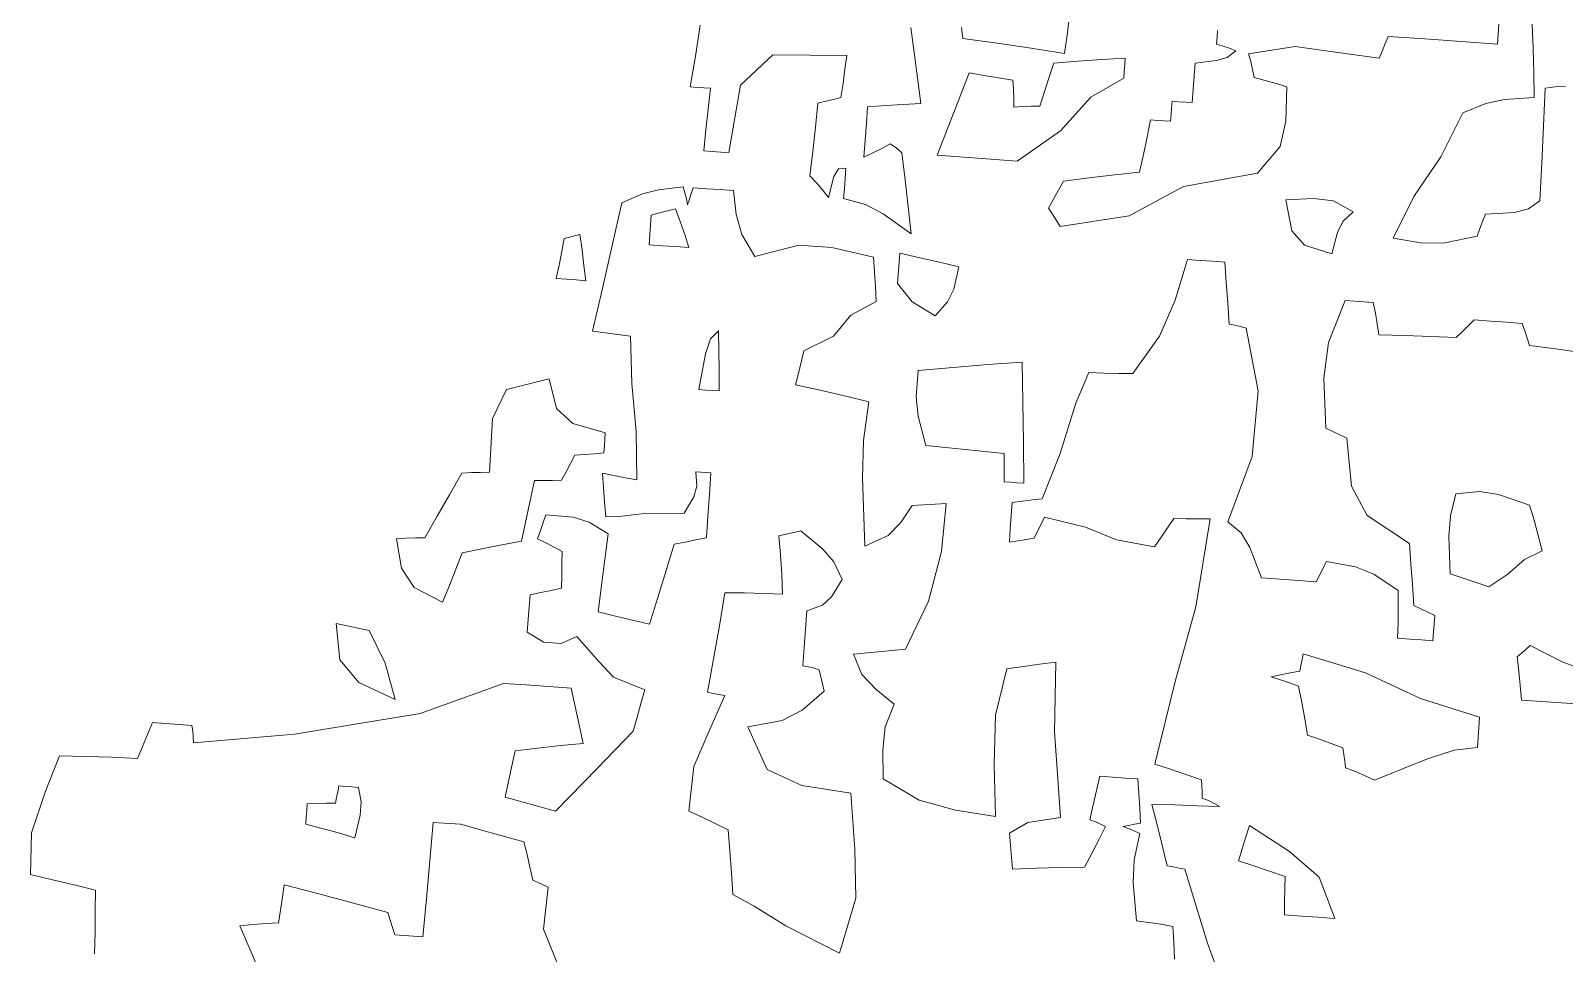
# Model space of a CAD drawing. Header units: millimetres. Extents: x 19901 to 59163, y 13732 to 30178.
# Drawn here: x 29457.6 to 29653.7, y 19579.1 to 19697 of the extents above; entities that cross this region are included whole.
import ezdxf

# ---------------------------------------------------------------- set-up
doc = ezdxf.new("R2010")
doc.units = ezdxf.units.MM
doc.layers.add('Verde', color=86, linetype='Continuous', lineweight=5)

msp = doc.modelspace()

# ---------------------------------------------------------------- linework, layer by layer
at = {"layer": 'Verde', "linetype": 'Continuous'}
for p, q in [((29590.17, 19696.74), (29590.48, 19699.4)), ((29543.22, 19697.71), (29542.6, 19693.77)), ((29570.58, 19694.23), (29570.17, 19697.44)), ((29576.62, 19697.44), (29576.82, 19696.03)), ((29576.82, 19696.03), (29581.19, 19695.41)), ((29589.82, 19694.08), (29590.17, 19696.74)), ((29609.32, 19696.17), (29609.25, 19695.28)), ((29609.38, 19697.02), (29609.32, 19696.17)), ((29630.82, 19695.39), (29631.17, 19696.29)), ((29631.17, 19696.29), (29635.86, 19695.95)), ((29635.86, 19695.95), (29640.54, 19695.62)), ((29645.17, 19695.29), (29645.26, 19696.57)), ((29645.26, 19696.57), (29645.35, 19697.84)), ((29649.61, 19697.84), (29649.73, 19694.75)), ((29571, 19690.99), (29570.58, 19694.23)), ((29581.19, 19695.41), (29585.52, 19694.76)), ((29585.52, 19694.76), (29589.82, 19694.08)), ((29609.25, 19695.28), (29610.07, 19695.03)), ((29610.07, 19695.03), (29610.88, 19694.76)), ((29611.69, 19694.45), (29610.58, 19693.6)), ((29610.88, 19694.76), (29611.69, 19694.45)), ((29613.33, 19694.06), (29619.29, 19695.01)), ((29613.61, 19693.08), (29613.33, 19694.06)), ((29619.29, 19695.01), (29624.46, 19694.25)), ((29624.46, 19694.25), (29630.04, 19693.5)), ((29630.04, 19693.5), (29630.46, 19694.46)), ((29630.46, 19694.46), (29630.82, 19695.39)), ((29640.54, 19695.62), (29645.17, 19695.29)), ((29649.73, 19694.75), (29649.81, 19691.62)), ((29542.6, 19693.77), (29541.95, 19689.84)), ((29548.39, 19690.07), (29552.5, 19693.94)), ((29552.5, 19693.94), (29561.95, 19693.86)), ((29561.73, 19692.09), (29561.48, 19690.28)), ((29561.95, 19693.86), (29561.73, 19692.09)), ((29588.44, 19692.88), (29587.85, 19691.07)), ((29591.51, 19693.12), (29588.44, 19692.88)), ((29594.56, 19693.34), (29591.51, 19693.12)), ((29597.56, 19693.52), (29594.56, 19693.34)), ((29597.44, 19691.84), (29597.5, 19692.69)), ((29597.5, 19692.69), (29597.56, 19693.52)), ((29606.49, 19692.88), (29606.37, 19691.22)), ((29609.23, 19693.19), (29606.49, 19692.88)), ((29610.58, 19693.6), (29609.23, 19693.19)), ((29613.83, 19692.07), (29613.61, 19693.08)), ((29614.04, 19691.04), (29613.83, 19692.07)), ((29546.9, 19681.43), (29548.39, 19690.07)), ((29561.48, 19690.28), (29561.19, 19688.46)), ((29571.41, 19687.72), (29571, 19690.99)), ((29577.62, 19691.63), (29576.25, 19688.11)), ((29579.51, 19691.3), (29577.62, 19691.63)), ((29581.36, 19690.99), (29579.51, 19691.3)), ((29583.19, 19690.67), (29581.36, 19690.99)), ((29583.27, 19689.55), (29583.19, 19690.67)), ((29587.85, 19691.07), (29587.26, 19689.24)), ((29593.16, 19688.52), (29597.37, 19690.95)), ((29597.37, 19690.95), (29597.44, 19691.84)), ((29606.37, 19691.22), (29606.25, 19689.54)), ((29615.47, 19690.66), (29614.04, 19691.04)), ((29616.85, 19690.26), (29615.47, 19690.66)), ((29618.21, 19689.82), (29616.85, 19690.26)), ((29649.81, 19691.62), (29649.86, 19688.47)), ((29541.95, 19689.84), (29542.84, 19689.77)), ((29542.84, 19689.77), (29543.69, 19689.71)), ((29543.69, 19689.71), (29544.52, 19689.65)), ((29544.52, 19689.65), (29544.24, 19686.99)), ((29560.25, 19688.24), (29559.28, 19688.01)), ((29561.19, 19688.46), (29560.25, 19688.24)), ((29576.25, 19688.11), (29574.89, 19684.6)), ((29583.31, 19688.41), (29583.27, 19689.55)), ((29583.32, 19687.24), (29583.31, 19688.41)), ((29587.26, 19689.24), (29586.66, 19687.37)), ((29589.3, 19684.23), (29593.16, 19688.52)), ((29606.25, 19689.54), (29606.13, 19687.82)), ((29618.08, 19685.46), (29618.21, 19689.82)), ((29646.05, 19688.22), (29643.69, 19687.71)), ((29649.86, 19688.47), (29646.05, 19688.22)), ((29651.06, 19684.87), (29651.24, 19689.67)), ((29651.24, 19689.67), (29652.55, 19689.82)), ((29652.55, 19689.82), (29653.85, 19689.94)), ((29544.24, 19686.99), (29543.96, 19684.33)), ((29558.27, 19687.74), (29557.95, 19684.68)), ((29559.28, 19688.01), (29558.27, 19687.74)), ((29564.47, 19685.16), (29564.62, 19687.28)), ((29564.62, 19687.28), (29566.92, 19687.46)), ((29566.92, 19687.46), (29569.18, 19687.6)), ((29569.18, 19687.6), (29571.41, 19687.72)), ((29584.43, 19687.31), (29583.32, 19687.24)), ((29585.55, 19687.35), (29584.43, 19687.31)), ((29586.66, 19687.37), (29585.55, 19687.35)), ((29603.43, 19686.32), (29603.36, 19685.43)), ((29603.49, 19687.17), (29603.43, 19686.32)), ((29603.55, 19688), (29603.49, 19687.17)), ((29604.44, 19687.94), (29603.55, 19688)), ((29605.3, 19687.88), (29604.44, 19687.94)), ((29606.13, 19687.82), (29605.3, 19687.88)), ((29640.74, 19686.53), (29637.93, 19680.91)), ((29643.69, 19687.71), (29640.74, 19686.53)), ((29543.96, 19684.33), (29543.67, 19681.66)), ((29557.95, 19684.68), (29557.62, 19681.58)), ((29564.32, 19683.02), (29564.47, 19685.16)), ((29574.89, 19684.6), (29573.53, 19681.09)), ((29583.75, 19680.36), (29589.3, 19684.23)), ((29600.79, 19685.61), (29600.35, 19683.42)), ((29601.68, 19685.55), (29600.79, 19685.61)), ((29602.53, 19685.48), (29601.68, 19685.55)), ((29603.36, 19685.43), (29602.53, 19685.48)), ((29617.36, 19682.21), (29618.08, 19685.46)), ((29650.83, 19680.07), (29651.06, 19684.87)), ((29564.16, 19680.84), (29564.32, 19683.02)), ((29567.52, 19682.54), (29566.44, 19681.97)), ((29568.05, 19682.2), (29567.52, 19682.54)), ((29568.55, 19681.81), (29568.05, 19682.2)), ((29600.35, 19683.42), (29599.89, 19681.2)), ((29614.46, 19678.8), (29617.36, 19682.21)), ((29543.67, 19681.66), (29544.77, 19681.58)), ((29544.77, 19681.58), (29545.85, 19681.51)), ((29545.85, 19681.51), (29546.9, 19681.43)), ((29557.62, 19681.58), (29557.23, 19678.47)), ((29565.31, 19681.4), (29564.16, 19680.84)), ((29566.44, 19681.97), (29565.31, 19681.4)), ((29569.01, 19681.41), (29568.55, 19681.81)), ((29569.41, 19677.96), (29569.01, 19681.41)), ((29573.53, 19681.09), (29576.93, 19680.85)), ((29576.93, 19680.85), (29580.34, 19680.6)), ((29580.34, 19680.6), (29583.75, 19680.36)), ((29599.89, 19681.2), (29599.38, 19678.95)), ((29637.93, 19680.91), (29634.48, 19675.84)), ((29557.23, 19678.47), (29558.07, 19677.57)), ((29559.63, 19675.7), (29560.32, 19678.39)), ((29560.32, 19678.39), (29560.9, 19679.35)), ((29560.9, 19679.35), (29561.84, 19679.43)), ((29561.84, 19679.43), (29561.75, 19678.14)), ((29596.18, 19678.6), (29592.94, 19678.21)), ((29599.38, 19678.95), (29596.18, 19678.6)), ((29605.01, 19677.12), (29614.46, 19678.8)), ((29650.58, 19675.28), (29650.83, 19680.07)), ((29537.88, 19676.68), (29535.85, 19676.15)), ((29541.03, 19677.04), (29537.88, 19676.68)), ((29541.25, 19676.28), (29541.03, 19677.04)), ((29542.32, 19676.95), (29542.08, 19676.22)), ((29544.06, 19676.82), (29542.32, 19676.95)), ((29545.79, 19676.7), (29544.06, 19676.82)), ((29547.47, 19676.58), (29545.79, 19676.7)), ((29547.81, 19673.53), (29547.47, 19676.58)), ((29558.07, 19677.57), (29558.86, 19676.66)), ((29558.86, 19676.66), (29559.63, 19675.7)), ((29561.65, 19676.85), (29561.56, 19675.56)), ((29561.75, 19678.14), (29561.65, 19676.85)), ((29569.81, 19674.51), (29569.41, 19677.96)), ((29589.03, 19676.64), (29588.4, 19675.49)), ((29589.67, 19677.8), (29589.03, 19676.64)), ((29592.94, 19678.21), (29589.67, 19677.8)), ((29598.06, 19673.35), (29605.01, 19677.12)), ((29533.2, 19675.01), (29531.97, 19669.55)), ((29535.85, 19676.15), (29533.2, 19675.01)), ((29541.45, 19675.53), (29541.25, 19676.28)), ((29541.6, 19674.78), (29541.45, 19675.53)), ((29541.84, 19675.5), (29541.6, 19674.78)), ((29542.08, 19676.22), (29541.84, 19675.5)), ((29561.56, 19675.56), (29564.37, 19674.79)), ((29564.37, 19674.79), (29566.61, 19673.62)), ((29570.21, 19671.05), (29569.81, 19674.51)), ((29588.4, 19675.49), (29587.76, 19674.33)), ((29621.62, 19675.55), (29618.1, 19675.39)), ((29618.1, 19675.39), (29618.85, 19671.43)), ((29624.21, 19675.27), (29621.62, 19675.55)), ((29626.69, 19673.85), (29624.21, 19675.27)), ((29634.48, 19675.84), (29631.82, 19670.51)), ((29649.14, 19674.25), (29650.58, 19675.28)), ((29536.97, 19673.44), (29536.88, 19672.22)), ((29538.01, 19673.74), (29536.97, 19673.44)), ((29539.05, 19674.01), (29538.01, 19673.74)), ((29540.08, 19674.24), (29539.05, 19674.01)), ((29540.68, 19672.62), (29540.08, 19674.24)), ((29541.24, 19670.98), (29540.68, 19672.62)), ((29548.55, 19670.97), (29547.81, 19673.53)), ((29566.61, 19673.62), (29570.21, 19671.05)), ((29587.76, 19674.33), (29588.26, 19673.55)), ((29588.26, 19673.55), (29588.76, 19672.78)), ((29588.76, 19672.78), (29589.26, 19672)), ((29589.26, 19672), (29598.06, 19673.35)), ((29624.7, 19671.23), (29625.4, 19672.62)), ((29625.4, 19672.62), (29626.69, 19673.85)), ((29642.92, 19671.73), (29643.26, 19672.65)), ((29643.26, 19672.65), (29643.61, 19673.56)), ((29643.61, 19673.56), (29647.33, 19673.8)), ((29647.33, 19673.8), (29649.14, 19674.25)), ((29525.84, 19670.45), (29525.53, 19668.78)), ((29526.5, 19670.65), (29525.84, 19670.45)), ((29527.16, 19670.81), (29526.5, 19670.65)), ((29527.82, 19670.95), (29527.16, 19670.81)), ((29528.11, 19668.99), (29527.82, 19670.95)), ((29536.79, 19670.95), (29536.7, 19669.67)), ((29536.88, 19672.22), (29536.79, 19670.95)), ((29541.77, 19669.3), (29541.24, 19670.98)), ((29550.2, 19668.14), (29548.55, 19670.97)), ((29618.85, 19671.43), (29620.5, 19669.61)), ((29623.99, 19668.49), (29624.7, 19671.23)), ((29631.82, 19670.51), (29635.62, 19669.85)), ((29638.41, 19669.91), (29642.57, 19670.76)), ((29642.57, 19670.76), (29642.92, 19671.73)), ((29525.53, 19668.78), (29525.2, 19667.07)), ((29528.36, 19667.03), (29528.11, 19668.99)), ((29531.97, 19669.55), (29530.72, 19664.08)), ((29536.7, 19669.67), (29538.42, 19669.54)), ((29538.42, 19669.54), (29540.11, 19669.42)), ((29540.11, 19669.42), (29541.77, 19669.3)), ((29555.82, 19669.61), (29550.2, 19668.14)), ((29560.06, 19669.3), (29555.82, 19669.61)), ((29565.37, 19668.07), (29560.06, 19669.3)), ((29568.74, 19668.57), (29568.45, 19664.73)), ((29571.29, 19668.01), (29568.74, 19668.57)), ((29620.5, 19669.61), (29623.99, 19668.49)), ((29635.62, 19669.85), (29638.41, 19669.91)), ((29525.2, 19667.07), (29524.82, 19665.34)), ((29528.6, 19665.07), (29528.36, 19667.03)), ((29565.51, 19666.21), (29565.37, 19668.07)), ((29573.81, 19667.44), (29571.29, 19668.01)), ((29576.3, 19666.82), (29573.81, 19667.44)), ((29575.63, 19663.98), (29576.3, 19666.82)), ((29605.52, 19667.78), (29603.94, 19662.6)), ((29607.15, 19667.66), (29605.52, 19667.78)), ((29608.74, 19667.55), (29607.15, 19667.66)), ((29610.31, 19667.43), (29608.74, 19667.55)), ((29610.49, 19664.82), (29610.31, 19667.43)), ((29524.82, 19665.34), (29526.11, 19665.25)), ((29526.11, 19665.25), (29527.37, 19665.16)), ((29527.37, 19665.16), (29528.6, 19665.07)), ((29565.63, 19664.32), (29565.51, 19666.21)), ((29568.45, 19664.73), (29570.32, 19662.35)), ((29610.67, 19662.2), (29610.49, 19664.82)), ((29530.72, 19664.08), (29529.43, 19658.62)), ((29565.7, 19662.4), (29565.63, 19664.32)), ((29574.84, 19662.35), (29575.63, 19663.98)), ((29603.94, 19662.6), (29601.95, 19657.99)), ((29560.27, 19658), (29562.46, 19660.67)), ((29562.46, 19660.67), (29565.7, 19662.4)), ((29570.32, 19662.35), (29573.25, 19660.56)), ((29573.25, 19660.56), (29574.84, 19662.35)), ((29610.85, 19659.53), (29610.67, 19662.2)), ((29625.69, 19662.53), (29623.57, 19657.18)), ((29626.89, 19662.45), (29625.69, 19662.53)), ((29628.08, 19662.36), (29626.89, 19662.45)), ((29629.28, 19662.27), (29628.08, 19662.36)), ((29629.55, 19660.93), (29629.28, 19662.27)), ((29629.8, 19659.55), (29629.55, 19660.93)), ((29545.54, 19658.67), (29544.53, 19657.65)), ((29545.61, 19656.14), (29545.54, 19658.67)), ((29611.58, 19659.38), (29610.85, 19659.53)), ((29612.31, 19659.21), (29611.58, 19659.38)), ((29613.03, 19659), (29612.31, 19659.21)), ((29614.58, 19651.01), (29613.03, 19659)), ((29630, 19658.15), (29629.8, 19659.55)), ((29641.45, 19659.34), (29640.68, 19658.58)), ((29642.17, 19660.05), (29641.45, 19659.34)), ((29644.26, 19659.9), (29642.17, 19660.05)), ((29646.31, 19659.75), (29644.26, 19659.9)), ((29648.34, 19659.61), (29646.31, 19659.75)), ((29648.64, 19658.66), (29648.34, 19659.61)), ((29648.95, 19657.71), (29648.64, 19658.66)), ((29529.43, 19658.62), (29531.08, 19658.41)), ((29531.08, 19658.41), (29532.7, 19658.2)), ((29532.7, 19658.2), (29534.29, 19657.99)), ((29534.29, 19657.99), (29534.49, 19651.93)), ((29544.53, 19657.65), (29543.88, 19655.71)), ((29556.46, 19656.12), (29560.27, 19658)), ((29601.95, 19657.99), (29598.55, 19653.19)), ((29623.57, 19657.18), (29622.95, 19652.62)), ((29633.33, 19658.07), (29630, 19658.15)), ((29636.63, 19657.95), (29633.33, 19658.07)), ((29639.88, 19657.81), (29636.63, 19657.95)), ((29640.68, 19658.58), (29639.88, 19657.81)), ((29649.25, 19656.77), (29648.95, 19657.71)), ((29651.26, 19656.53), (29649.25, 19656.77)), ((29543.88, 19655.71), (29543.05, 19651.16)), ((29545.63, 19653.57), (29545.61, 19656.14)), ((29556.14, 19654.67), (29556.46, 19656.12)), ((29653.26, 19656.27), (29651.26, 19656.53)), ((29655.21, 19655.97), (29653.26, 19656.27)), ((29545.63, 19650.98), (29545.63, 19653.57)), ((29555.41, 19651.76), (29555.79, 19653.21)), ((29555.79, 19653.21), (29556.14, 19654.67)), ((29571.09, 19653.59), (29570.85, 19650.23)), ((29575.56, 19653.98), (29571.09, 19653.59)), ((29580, 19654.34), (29575.56, 19653.98)), ((29584.4, 19654.67), (29580, 19654.34)), ((29584.49, 19649.55), (29584.4, 19654.67)), ((29592.91, 19653.32), (29591.24, 19649.43)), ((29594.82, 19653.27), (29592.91, 19653.32)), ((29596.7, 19653.23), (29594.82, 19653.27)), ((29598.55, 19653.19), (29596.7, 19653.23)), ((29518.47, 19651.17), (29516.68, 19647.44)), ((29523.9, 19652.54), (29518.47, 19651.17)), ((29524.84, 19648.74), (29523.9, 19652.54)), ((29534.49, 19651.93), (29535.03, 19645.79)), ((29543.05, 19651.16), (29543.95, 19651.1)), ((29543.95, 19651.1), (29544.8, 19651.04)), ((29544.8, 19651.04), (29545.63, 19650.98)), ((29558.57, 19651.06), (29555.41, 19651.76)), ((29561.69, 19650.35), (29558.57, 19651.06)), ((29613.81, 19642.6), (29614.58, 19651.01)), ((29622.95, 19652.62), (29623.22, 19646.23)), ((29564.79, 19649.6), (29561.69, 19650.35)), ((29564.09, 19644.65), (29564.79, 19649.6)), ((29570.85, 19650.23), (29571.1, 19647.74)), ((29584.56, 19644.38), (29584.49, 19649.55)), ((29591.24, 19649.43), (29589.24, 19643)), ((29516.68, 19647.44), (29516.29, 19640.59)), ((29526.94, 19646.83), (29524.84, 19648.74)), ((29571.1, 19647.74), (29572.06, 19643.99)), ((29531.09, 19645.64), (29526.94, 19646.83)), ((29531.03, 19644.8), (29531.09, 19645.64)), ((29535.03, 19645.79), (29535.1, 19639.61)), ((29623.22, 19646.23), (29624.12, 19645.8)), ((29624.12, 19645.8), (29625.01, 19645.37)), ((29625.01, 19645.37), (29625.91, 19644.93)), ((29529.69, 19642.96), (29530.9, 19643.06)), ((29530.9, 19643.06), (29530.97, 19643.95)), ((29530.97, 19643.95), (29531.03, 19644.8)), ((29563.96, 19639.86), (29564.09, 19644.65)), ((29572.06, 19643.99), (29575.44, 19643.65)), ((29575.44, 19643.65), (29578.77, 19643.32)), ((29578.77, 19643.32), (29582.08, 19642.99)), ((29582.08, 19642.99), (29582.09, 19641.79)), ((29584.59, 19639.2), (29584.56, 19644.38)), ((29589.24, 19643), (29586.94, 19637.18)), ((29625.91, 19644.93), (29626.5, 19638.82)), ((29526.07, 19640.63), (29526.64, 19641.7)), ((29526.64, 19641.7), (29527.18, 19642.77)), ((29527.18, 19642.77), (29528.45, 19642.86)), ((29528.45, 19642.86), (29529.69, 19642.96)), ((29582.09, 19641.79), (29582.09, 19640.58)), ((29610.7, 19634.27), (29613.81, 19642.6)), ((29512.76, 19640.47), (29511.17, 19637.72)), ((29513.97, 19640.55), (29512.76, 19640.47)), ((29515.15, 19640.58), (29513.97, 19640.55)), ((29516.29, 19640.59), (29515.15, 19640.58)), ((29521.49, 19636.98), (29522.04, 19639.53)), ((29522.04, 19639.53), (29523.22, 19639.54)), ((29523.22, 19639.54), (29524.35, 19639.55)), ((29524.35, 19639.55), (29525.47, 19639.56)), ((29525.47, 19639.56), (29526.07, 19640.63)), ((29530.72, 19640.48), (29530.86, 19638.62)), ((29532.18, 19640.19), (29530.72, 19640.48)), ((29533.64, 19639.9), (29532.18, 19640.19)), ((29535.1, 19639.61), (29533.64, 19639.9)), ((29542.67, 19640.64), (29543.31, 19640.59)), ((29542.81, 19638.83), (29542.67, 19640.64)), ((29543.31, 19640.59), (29543.96, 19640.55)), ((29543.96, 19640.55), (29544.6, 19640.5)), ((29544.6, 19640.5), (29544.4, 19637.74)), ((29564.29, 19631.13), (29563.96, 19639.86)), ((29582.09, 19640.58), (29582.1, 19639.38)), ((29582.1, 19639.38), (29582.93, 19639.32)), ((29582.93, 19639.32), (29583.76, 19639.26)), ((29583.76, 19639.26), (29584.59, 19639.2)), ((29511.17, 19637.72), (29509.59, 19634.96)), ((29530.86, 19638.62), (29531, 19636.76)), ((29541.18, 19635.38), (29542.42, 19637.46)), ((29542.42, 19637.46), (29542.81, 19638.83)), ((29544.4, 19637.74), (29544.2, 19634.98)), ((29586.94, 19637.18), (29585.7, 19637.06)), ((29626.5, 19638.82), (29628.51, 19635.05)), ((29639.83, 19637.82), (29639.14, 19635.02)), ((29642.86, 19638.13), (29639.83, 19637.82)), ((29645.31, 19637.76), (29642.86, 19638.13)), ((29649.27, 19636.4), (29645.31, 19637.76)), ((29520.93, 19634.4), (29521.49, 19636.98)), ((29523.49, 19635.17), (29523.14, 19634.17)), ((29526.97, 19634.85), (29523.49, 19635.17)), ((29531, 19636.76), (29531.15, 19634.9)), ((29533.25, 19634.99), (29536.05, 19635.31)), ((29536.05, 19635.31), (29541.18, 19635.38)), ((29570.31, 19636.34), (29568.88, 19634.16)), ((29571.79, 19636.42), (29570.31, 19636.34)), ((29573.26, 19636.5), (29571.79, 19636.42)), ((29574.68, 19636.58), (29573.26, 19636.5)), ((29574.07, 19630.45), (29574.68, 19636.58)), ((29583.11, 19636.72), (29582.99, 19635.05)), ((29584.42, 19636.9), (29583.11, 19636.72)), ((29585.7, 19637.06), (29584.42, 19636.9)), ((29649.84, 19634.48), (29649.27, 19636.4)), ((29509.59, 19634.96), (29508, 19632.21)), ((29520.37, 19631.78), (29520.93, 19634.4)), ((29523.14, 19634.17), (29522.79, 19633.16)), ((29529.04, 19634.22), (29526.97, 19634.85)), ((29531.46, 19632.74), (29529.04, 19634.22)), ((29531.15, 19634.9), (29533.25, 19634.99)), ((29544.2, 19634.98), (29544.01, 19632.21)), ((29568.88, 19634.16), (29567.27, 19632.52)), ((29582.87, 19633.37), (29582.75, 19631.65)), ((29582.99, 19635.05), (29582.87, 19633.37)), ((29586.36, 19633.06), (29586.8, 19633.95)), ((29586.8, 19633.95), (29587.23, 19634.85)), ((29587.23, 19634.85), (29592.49, 19633.56)), ((29592.49, 19633.56), (29596.46, 19631.94)), ((29602.14, 19632.29), (29602.96, 19633.5)), ((29602.96, 19633.5), (29603.79, 19634.67)), ((29603.79, 19634.67), (29605.36, 19634.65)), ((29605.36, 19634.65), (29606.91, 19634.63)), ((29608.41, 19634.62), (29606.58, 19623.39)), ((29606.91, 19634.63), (29608.41, 19634.62)), ((29612.38, 19632.85), (29610.7, 19634.27)), ((29628.51, 19635.05), (29633.92, 19631.49)), ((29639.14, 19635.02), (29638.95, 19632.37)), ((29650.37, 19632.53), (29649.84, 19634.48)), ((29505.59, 19632.17), (29504.38, 19632.1)), ((29504.38, 19632.1), (29505.03, 19628.35)), ((29506.8, 19632.2), (29505.59, 19632.17)), ((29508, 19632.21), (29506.8, 19632.2)), ((29515.31, 19630.82), (29517.84, 19631.31)), ((29517.84, 19631.31), (29520.37, 19631.78)), ((29522.79, 19633.16), (29522.43, 19632.1)), ((29522.43, 19632.1), (29523.5, 19631.56)), ((29523.5, 19631.56), (29524.55, 19631.02)), ((29531.03, 19629.44), (29531.46, 19632.74)), ((29539.88, 19631.4), (29538.86, 19628.02)), ((29541.28, 19631.67), (29539.88, 19631.4)), ((29542.66, 19631.94), (29541.28, 19631.67)), ((29544.01, 19632.21), (29542.66, 19631.94)), ((29554.22, 19632.68), (29553.28, 19632.47)), ((29553.28, 19632.47), (29553.47, 19630.02)), ((29555.16, 19632.89), (29554.22, 19632.68)), ((29556.1, 19633.1), (29555.16, 19632.89)), ((29558.92, 19630.77), (29556.1, 19633.1)), ((29567.27, 19632.52), (29564.29, 19631.13)), ((29582.75, 19631.65), (29583.84, 19631.85)), ((29583.84, 19631.85), (29584.9, 19632.02)), ((29584.9, 19632.02), (29585.93, 19632.16)), ((29585.93, 19632.16), (29586.36, 19633.06)), ((29596.46, 19631.94), (29601.31, 19631.06)), ((29601.31, 19631.06), (29602.14, 19632.29)), ((29613.5, 19630.99), (29612.38, 19632.85)), ((29633.92, 19631.49), (29634.1, 19628.88)), ((29638.95, 19632.37), (29639.1, 19627.6)), ((29650.88, 19630.55), (29650.37, 19632.53)), ((29511.97, 19628.22), (29512.77, 19630.29)), ((29512.77, 19630.29), (29515.31, 19630.82)), ((29524.55, 19631.02), (29525.56, 19630.48)), ((29525.56, 19630.48), (29525.54, 19628.91)), ((29530.61, 19626.11), (29531.03, 19629.44)), ((29553.47, 19630.02), (29553.64, 19627.54)), ((29560.3, 19629.16), (29558.92, 19630.77)), ((29572.41, 19624.13), (29574.07, 19630.45)), ((29615, 19627.11), (29613.5, 19630.99)), ((29646.48, 19627.55), (29648.63, 19629.43)), ((29648.63, 19629.43), (29650.88, 19630.55)), ((29505.03, 19628.35), (29506.66, 19625.85)), ((29511.15, 19626.12), (29511.97, 19628.22)), ((29525.52, 19627.34), (29525.49, 19625.77)), ((29525.54, 19628.91), (29525.52, 19627.34)), ((29538.86, 19628.02), (29537.81, 19624.6)), ((29553.64, 19627.54), (29553.76, 19625.03)), ((29561.39, 19626.89), (29560.3, 19629.16)), ((29622.43, 19627.5), (29622, 19626.61)), ((29622.87, 19628.37), (29622.43, 19627.5)), ((29623.3, 19629.2), (29622.87, 19628.37)), ((29626.99, 19628.51), (29623.3, 19629.2)), ((29629.37, 19627.55), (29626.99, 19628.51)), ((29632.47, 19625.49), (29629.37, 19627.55)), ((29634.1, 19628.88), (29634.28, 19626.25)), ((29639.1, 19627.6), (29640.79, 19627.08)), ((29644.07, 19625.95), (29646.48, 19627.55)), ((29506.66, 19625.85), (29510.28, 19623.99)), ((29510.28, 19623.99), (29511.15, 19626.12)), ((29524.18, 19625.49), (29522.84, 19625.22)), ((29525.49, 19625.77), (29524.18, 19625.49)), ((29530.18, 19622.75), (29530.61, 19626.11)), ((29560.03, 19624.67), (29561.39, 19626.89)), ((29617.37, 19626.94), (29615, 19627.11)), ((29619.69, 19626.77), (29617.37, 19626.94)), ((29622, 19626.61), (29619.69, 19626.77)), ((29632.48, 19623.45), (29632.47, 19625.49)), ((29634.28, 19626.25), (29634.46, 19623.58)), ((29640.79, 19627.08), (29642.44, 19626.52)), ((29642.44, 19626.52), (29644.07, 19625.95)), ((29521.34, 19623.38), (29521.23, 19621.79)), ((29521.46, 19624.95), (29521.34, 19623.38)), ((29522.84, 19625.22), (29521.46, 19624.95)), ((29537.81, 19624.6), (29536.73, 19621.17)), ((29546.37, 19625.19), (29545.67, 19620.98)), ((29548.87, 19625.17), (29546.37, 19625.19)), ((29551.34, 19625.11), (29548.87, 19625.17)), ((29553.76, 19625.03), (29551.34, 19625.11)), ((29556.85, 19622.87), (29558.85, 19623.63)), ((29558.85, 19623.63), (29560.03, 19624.67)), ((29569.45, 19617.98), (29572.41, 19624.13)), ((29606.58, 19623.39), (29603.93, 19613.85)), ((29632.45, 19621.41), (29632.48, 19623.45)), ((29634.46, 19623.58), (29635.36, 19623.15)), ((29521.23, 19621.79), (29521.11, 19620.16)), ((29532.37, 19622.22), (29530.18, 19622.75)), ((29534.55, 19621.69), (29532.37, 19622.22)), ((29536.73, 19621.17), (29534.55, 19621.69)), ((29556.68, 19620.56), (29556.85, 19622.87)), ((29632.4, 19619.38), (29632.45, 19621.41)), ((29635.36, 19623.15), (29636.25, 19622.72)), ((29636.25, 19622.72), (29637.14, 19622.28)), ((29637.14, 19622.28), (29637.07, 19621.24)), ((29496.66, 19621.27), (29497.15, 19616.62)), ((29500.89, 19620.36), (29496.66, 19621.27)), ((29502.96, 19616.21), (29500.89, 19620.36)), ((29521.11, 19620.16), (29523.23, 19618.87)), ((29525.43, 19618.73), (29527.46, 19619.61)), ((29527.46, 19619.61), (29530.24, 19616.41)), ((29545.67, 19620.98), (29544.93, 19616.76)), ((29556.51, 19618.24), (29556.68, 19620.56)), ((29636.99, 19620.16), (29636.91, 19619.06)), ((29637.07, 19621.24), (29636.99, 19620.16)), ((29523.23, 19618.87), (29525.43, 19618.73)), ((29556.34, 19615.87), (29556.51, 19618.24)), ((29562.84, 19617.35), (29565.07, 19617.56)), ((29565.07, 19617.56), (29567.28, 19617.77)), ((29567.28, 19617.77), (29569.45, 19617.98)), ((29633.94, 19619.27), (29632.4, 19619.38)), ((29635.44, 19619.16), (29633.94, 19619.27)), ((29636.91, 19619.06), (29635.44, 19619.16)), ((29648.27, 19617.5), (29647.69, 19616.99)), ((29648.84, 19617.99), (29648.27, 19617.5)), ((29649.36, 19618.44), (29648.84, 19617.99)), ((29653.44, 19616.37), (29649.36, 19618.44)), ((29497.15, 19616.62), (29499.59, 19613.74)), ((29504.2, 19611.56), (29502.96, 19616.21)), ((29530.24, 19616.41), (29532.12, 19614.42)), ((29544.93, 19616.76), (29544.16, 19612.49)), ((29557.07, 19615.72), (29556.34, 19615.87)), ((29557.78, 19615.55), (29557.07, 19615.72)), ((29558.44, 19615.35), (29557.78, 19615.55)), ((29563.87, 19614.77), (29562.84, 19617.35)), ((29584.54, 19615.78), (29582.42, 19615.48)), ((29586.62, 19616.07), (29584.54, 19615.78)), ((29588.68, 19616.32), (29586.62, 19616.07)), ((29588.52, 19607.39), (29588.68, 19616.32)), ((29620.03, 19615.92), (29619.88, 19615.19)), ((29620.17, 19616.65), (29620.03, 19615.92)), ((29620.32, 19617.38), (29620.17, 19616.65)), ((29628.28, 19614.96), (29620.32, 19617.38)), ((29647.69, 19616.99), (29647.9, 19615.19)), ((29656.2, 19615.35), (29653.44, 19616.37)), ((29499.59, 19613.74), (29504.2, 19611.56)), ((29518.05, 19613.62), (29507.42, 19609.76)), ((29520.97, 19613.41), (29518.05, 19613.62)), ((29532.12, 19614.42), (29536.13, 19612.79)), ((29558.65, 19614.47), (29558.44, 19615.35)), ((29558.86, 19613.56), (29558.65, 19614.47)), ((29565.71, 19612.83), (29563.87, 19614.77)), ((29582.42, 19615.48), (29580.98, 19609.57)), ((29603.93, 19613.85), (29601.35, 19603.29)), ((29617.44, 19614.72), (29616.22, 19614.44)), ((29616.22, 19614.44), (29617.4, 19614.07)), ((29617.4, 19614.07), (29618.57, 19613.68)), ((29618.66, 19614.97), (29617.44, 19614.72)), ((29618.57, 19613.68), (29619.74, 19613.26)), ((29619.88, 19615.19), (29618.66, 19614.97)), ((29635.34, 19611.67), (29628.28, 19614.96)), ((29647.9, 19615.19), (29648.07, 19613.35)), ((29523.85, 19613.21), (29520.97, 19613.41)), ((29526.71, 19613), (29523.85, 19613.21)), ((29527.25, 19610.65), (29526.71, 19613)), ((29536.13, 19612.79), (29535.64, 19611.06)), ((29544.16, 19612.49), (29544.89, 19612.34)), ((29546.35, 19612.05), (29544.23, 19607.27)), ((29544.89, 19612.34), (29545.62, 19612.2)), ((29545.62, 19612.2), (29546.35, 19612.05)), ((29556.27, 19610.2), (29559.07, 19612.62)), ((29559.07, 19612.62), (29558.86, 19613.56)), ((29568.02, 19610.96), (29565.71, 19612.83)), ((29619.74, 19613.26), (29620.15, 19611.19)), ((29642.87, 19609.28), (29635.34, 19611.67)), ((29648.07, 19613.35), (29648.22, 19611.49)), ((29507.42, 19609.76), (29491.34, 19607.12)), ((29527.75, 19608.3), (29527.25, 19610.65)), ((29535.64, 19611.06), (29535.14, 19609.31)), ((29553.72, 19608.87), (29556.27, 19610.2)), ((29566.86, 19608.07), (29568.02, 19610.96)), ((29620.15, 19611.19), (29620.53, 19609.1)), ((29648.22, 19611.49), (29652.08, 19611.21)), ((29652.08, 19611.21), (29655.92, 19610.94)), ((29473.17, 19608.61), (29472.57, 19607.08)), ((29474.89, 19608.49), (29473.17, 19608.61)), ((29476.57, 19608.37), (29474.89, 19608.49)), ((29478.24, 19608.25), (29476.57, 19608.37)), ((29478.34, 19607.5), (29478.24, 19608.25)), ((29528.24, 19605.95), (29527.75, 19608.3)), ((29535.14, 19609.31), (29534.64, 19607.53)), ((29549.3, 19608.05), (29553.72, 19608.87)), ((29551.79, 19602.61), (29549.3, 19608.05)), ((29566.58, 19605.14), (29566.86, 19608.07)), ((29580.98, 19609.57), (29580.79, 19603.25)), ((29620.53, 19609.1), (29620.87, 19606.98)), ((29642.69, 19606.7), (29642.78, 19607.99)), ((29642.78, 19607.99), (29642.87, 19609.28)), ((29472.57, 19607.08), (29471.93, 19605.55)), ((29478.4, 19606.75), (29478.34, 19607.5)), ((29478.44, 19606.01), (29478.4, 19606.75)), ((29491.34, 19607.12), (29478.44, 19606.01)), ((29525.35, 19605.67), (29528.24, 19605.95)), ((29534.64, 19607.53), (29530.1, 19602.77)), ((29544.23, 19607.27), (29542.42, 19602.99)), ((29588.89, 19602.05), (29588.52, 19607.39)), ((29620.87, 19606.98), (29622.4, 19606.47)), ((29622.4, 19606.47), (29623.91, 19605.92)), ((29623.91, 19605.92), (29625.38, 19605.36)), ((29642.6, 19605.41), (29642.69, 19606.7)), ((29461.3, 19604.37), (29459.45, 19599.7)), ((29464.62, 19604.29), (29461.3, 19604.37)), ((29467.95, 19604.17), (29464.62, 19604.29)), ((29471.27, 19604.03), (29467.95, 19604.17)), ((29471.93, 19605.55), (29471.27, 19604.03)), ((29519.14, 19603.06), (29519.56, 19605)), ((29519.56, 19605), (29522.45, 19605.34)), ((29522.45, 19605.34), (29525.35, 19605.67)), ((29566.6, 19601.43), (29566.58, 19605.14)), ((29625.38, 19605.36), (29625.5, 19604.51)), ((29625.5, 19604.51), (29625.63, 19603.67)), ((29629.43, 19601.27), (29636.21, 19603.99)), ((29636.21, 19603.99), (29639.63, 19605.07)), ((29639.63, 19605.07), (29642.6, 19605.41)), ((29518.72, 19601.08), (29519.14, 19603.06)), ((29530.1, 19602.77), (29524.72, 19597.28)), ((29542.42, 19602.99), (29541.77, 19597.29)), ((29556.22, 19600.56), (29551.79, 19602.61)), ((29580.79, 19603.25), (29580.97, 19596.61)), ((29589.29, 19596.47), (29588.89, 19602.05)), ((29601.35, 19603.29), (29603.34, 19602.65)), ((29603.34, 19602.65), (29605.33, 19601.98)), ((29605.33, 19601.98), (29607.31, 19601.29)), ((29625.63, 19603.67), (29625.75, 19602.83)), ((29625.75, 19602.83), (29627.01, 19602.34)), ((29627.01, 19602.34), (29628.24, 19601.81)), ((29628.24, 19601.81), (29629.43, 19601.27)), ((29497.02, 19600.51), (29496.88, 19599.78)), ((29497.85, 19600.45), (29497.02, 19600.51)), ((29498.68, 19600.39), (29497.85, 19600.45)), ((29499.51, 19600.33), (29498.68, 19600.39)), ((29499.87, 19598.46), (29499.51, 19600.33)), ((29518.3, 19599.07), (29518.72, 19601.08)), ((29562.49, 19599.6), (29556.22, 19600.56)), ((29571.2, 19598.68), (29566.6, 19601.43)), ((29593.89, 19599.93), (29593.48, 19598.09)), ((29594.3, 19601.76), (29593.89, 19599.93)), ((29595.95, 19601.64), (29594.3, 19601.76)), ((29597.58, 19601.52), (29595.95, 19601.64)), ((29599.18, 19601.41), (29597.58, 19601.52)), ((29599.32, 19599.54), (29599.18, 19601.41)), ((29607.31, 19601.29), (29607.35, 19600.54)), ((29607.35, 19600.54), (29607.39, 19599.77)), ((29459.45, 19599.7), (29457.72, 19594.54)), ((29492.97, 19598.21), (29492.91, 19597.38)), ((29494.18, 19598.28), (29492.97, 19598.21)), ((29495.38, 19598.31), (29494.18, 19598.28)), ((29496.59, 19598.32), (29495.38, 19598.31)), ((29496.73, 19599.05), (29496.59, 19598.32)), ((29496.88, 19599.78), (29496.73, 19599.05)), ((29499.75, 19596.79), (29499.87, 19598.46)), ((29524.72, 19597.28), (29518.3, 19599.07)), ((29562.98, 19592.45), (29562.49, 19599.6)), ((29575.85, 19597.42), (29571.2, 19598.68)), ((29593.48, 19598.09), (29593.06, 19596.2)), ((29599.44, 19597.66), (29599.32, 19599.54)), ((29600.98, 19598.13), (29601.63, 19595.56)), ((29603.91, 19598.08), (29600.98, 19598.13)), ((29606.8, 19597.99), (29603.91, 19598.08)), ((29609.66, 19597.88), (29606.8, 19597.99)), ((29607.39, 19599.77), (29607.42, 19598.96)), ((29607.42, 19598.96), (29608.21, 19598.63)), ((29608.21, 19598.63), (29608.94, 19598.27)), ((29608.94, 19598.27), (29609.66, 19597.88)), ((29492.85, 19596.53), (29492.79, 19595.63)), ((29492.91, 19597.38), (29492.85, 19596.53)), ((29499.05, 19593.89), (29499.75, 19596.79)), ((29541.77, 19597.29), (29543.47, 19596.52)), ((29543.47, 19596.52), (29545.15, 19595.73)), ((29580.97, 19596.61), (29575.85, 19597.42)), ((29585.11, 19595.85), (29589.29, 19596.47)), ((29593.06, 19596.2), (29593.76, 19595.94)), ((29593.76, 19595.94), (29594.41, 19595.64)), ((29599.51, 19595.74), (29599.44, 19597.66)), ((29457.72, 19594.54), (29457.61, 19589.18)), ((29492.79, 19595.63), (29494.87, 19595.08)), ((29494.87, 19595.08), (29496.96, 19594.5)), ((29496.96, 19594.5), (29499.05, 19593.89)), ((29508.65, 19590.98), (29509.09, 19595.85)), ((29509.09, 19595.85), (29512.57, 19595.62)), ((29512.57, 19595.62), (29515.72, 19594.73)), ((29515.72, 19594.73), (29520.67, 19593.35)), ((29545.15, 19595.73), (29546.79, 19594.9)), ((29546.79, 19594.9), (29547.02, 19592.17)), ((29582.76, 19594.47), (29585.11, 19595.85)), ((29583.17, 19589.88), (29582.76, 19594.47)), ((29595.04, 19595.32), (29594.17, 19593.62)), ((29594.41, 19595.64), (29595.04, 19595.32)), ((29597.26, 19595.34), (29598.01, 19595.47)), ((29597.98, 19595.08), (29597.26, 19595.34)), ((29598.7, 19594.77), (29597.98, 19595.08)), ((29598.01, 19595.47), (29598.76, 19595.61)), ((29598.69, 19591.06), (29599.42, 19594.45)), ((29599.42, 19594.45), (29598.7, 19594.77)), ((29598.76, 19595.61), (29599.51, 19595.74)), ((29601.63, 19595.56), (29602.27, 19592.94)), ((29612.99, 19594), (29612.51, 19592.49)), ((29613.47, 19595.47), (29612.99, 19594)), ((29618.56, 19592.13), (29613.47, 19595.47)), ((29520.67, 19593.35), (29521.08, 19591.74)), ((29547.02, 19592.17), (29547.22, 19589.4)), ((29563.11, 19586.19), (29562.98, 19592.45)), ((29594.17, 19593.62), (29593.28, 19591.9)), ((29602.27, 19592.94), (29602.91, 19590.31)), ((29612.51, 19592.49), (29612.03, 19590.95)), ((29622.38, 19588.87), (29618.56, 19592.13)), ((29508.21, 19586.1), (29508.65, 19590.98)), ((29521.08, 19591.74), (29521.45, 19590.12)), ((29521.45, 19590.12), (29521.8, 19588.46)), ((29589.29, 19590.08), (29586.23, 19590)), ((29592.35, 19590.14), (29589.29, 19590.08)), ((29593.28, 19591.9), (29592.35, 19590.14)), ((29598.58, 19588.17), (29598.69, 19591.06)), ((29602.91, 19590.31), (29603.71, 19590.16)), ((29603.71, 19590.16), (29604.46, 19590.01)), ((29612.03, 19590.95), (29614.02, 19590.32)), ((29614.02, 19590.32), (29616.01, 19589.64)), ((29457.61, 19589.18), (29460.41, 19588.52)), ((29460.41, 19588.52), (29463.16, 19587.86)), ((29521.8, 19588.46), (29522.49, 19588.19)), ((29522.49, 19588.19), (29523.14, 19587.89)), ((29547.22, 19589.4), (29547.39, 19586.62)), ((29586.23, 19590), (29583.17, 19589.88)), ((29598.99, 19583.28), (29598.58, 19588.17)), ((29604.46, 19590.01), (29605.2, 19589.87)), ((29605.2, 19589.87), (29608.09, 19580.43)), ((29616.01, 19589.64), (29618, 19588.95)), ((29618, 19588.95), (29617.97, 19587.35)), ((29624.37, 19583.58), (29622.38, 19588.87)), ((29463.16, 19587.86), (29465.89, 19587.2)), ((29465.89, 19587.2), (29465.88, 19584.51)), ((29489.56, 19584.66), (29489.8, 19586.29)), ((29489.8, 19586.29), (29490.01, 19587.87)), ((29490.01, 19587.87), (29494.46, 19586.72)), ((29494.46, 19586.72), (29498.88, 19585.54)), ((29523.14, 19587.89), (29523.77, 19587.57)), ((29523.77, 19587.57), (29523.18, 19582.21)), ((29547.39, 19586.62), (29550.14, 19585.15)), ((29561.02, 19579.16), (29563.11, 19586.19)), ((29617.97, 19587.35), (29617.95, 19585.71)), ((29465.88, 19584.51), (29465.85, 19581.81)), ((29489.29, 19583.02), (29489.56, 19584.66)), ((29498.88, 19585.54), (29503.26, 19584.33)), ((29503.26, 19584.33), (29503.57, 19583.38)), ((29507.76, 19581.23), (29508.21, 19586.1)), ((29550.14, 19585.15), (29554.16, 19582.65)), ((29617.95, 19585.71), (29617.92, 19584.05)), ((29484.35, 19582.63), (29486.03, 19582.79)), ((29486.71, 19577.2), (29484.35, 19582.63)), ((29486.03, 19582.79), (29487.68, 19582.92)), ((29487.68, 19582.92), (29489.29, 19583.02)), ((29503.57, 19583.38), (29503.87, 19582.43)), ((29503.87, 19582.43), (29504.17, 19581.49)), ((29523.18, 19582.21), (29525.04, 19577.56)), ((29554.16, 19582.65), (29561.02, 19579.16)), ((29600.54, 19583.07), (29598.99, 19583.28)), ((29602.1, 19582.84), (29600.54, 19583.07)), ((29603.65, 19582.57), (29602.1, 19582.84)), ((29603.78, 19580.5), (29603.65, 19582.57)), ((29617.92, 19584.05), (29620.1, 19583.89)), ((29620.1, 19583.89), (29622.25, 19583.74)), ((29622.25, 19583.74), (29624.37, 19583.58)), ((29465.85, 19581.81), (29465.77, 19579.06)), ((29504.17, 19581.49), (29505.37, 19581.4)), ((29505.37, 19581.4), (29506.57, 19581.31)), ((29506.57, 19581.31), (29507.76, 19581.23)), ((29603.88, 19578.39), (29603.78, 19580.5)), ((29608.09, 19580.43), (29609.49, 19576.58))]:
    msp.add_line(p, q, dxfattribs=at)

doc.saveas('drawing.dxf')
